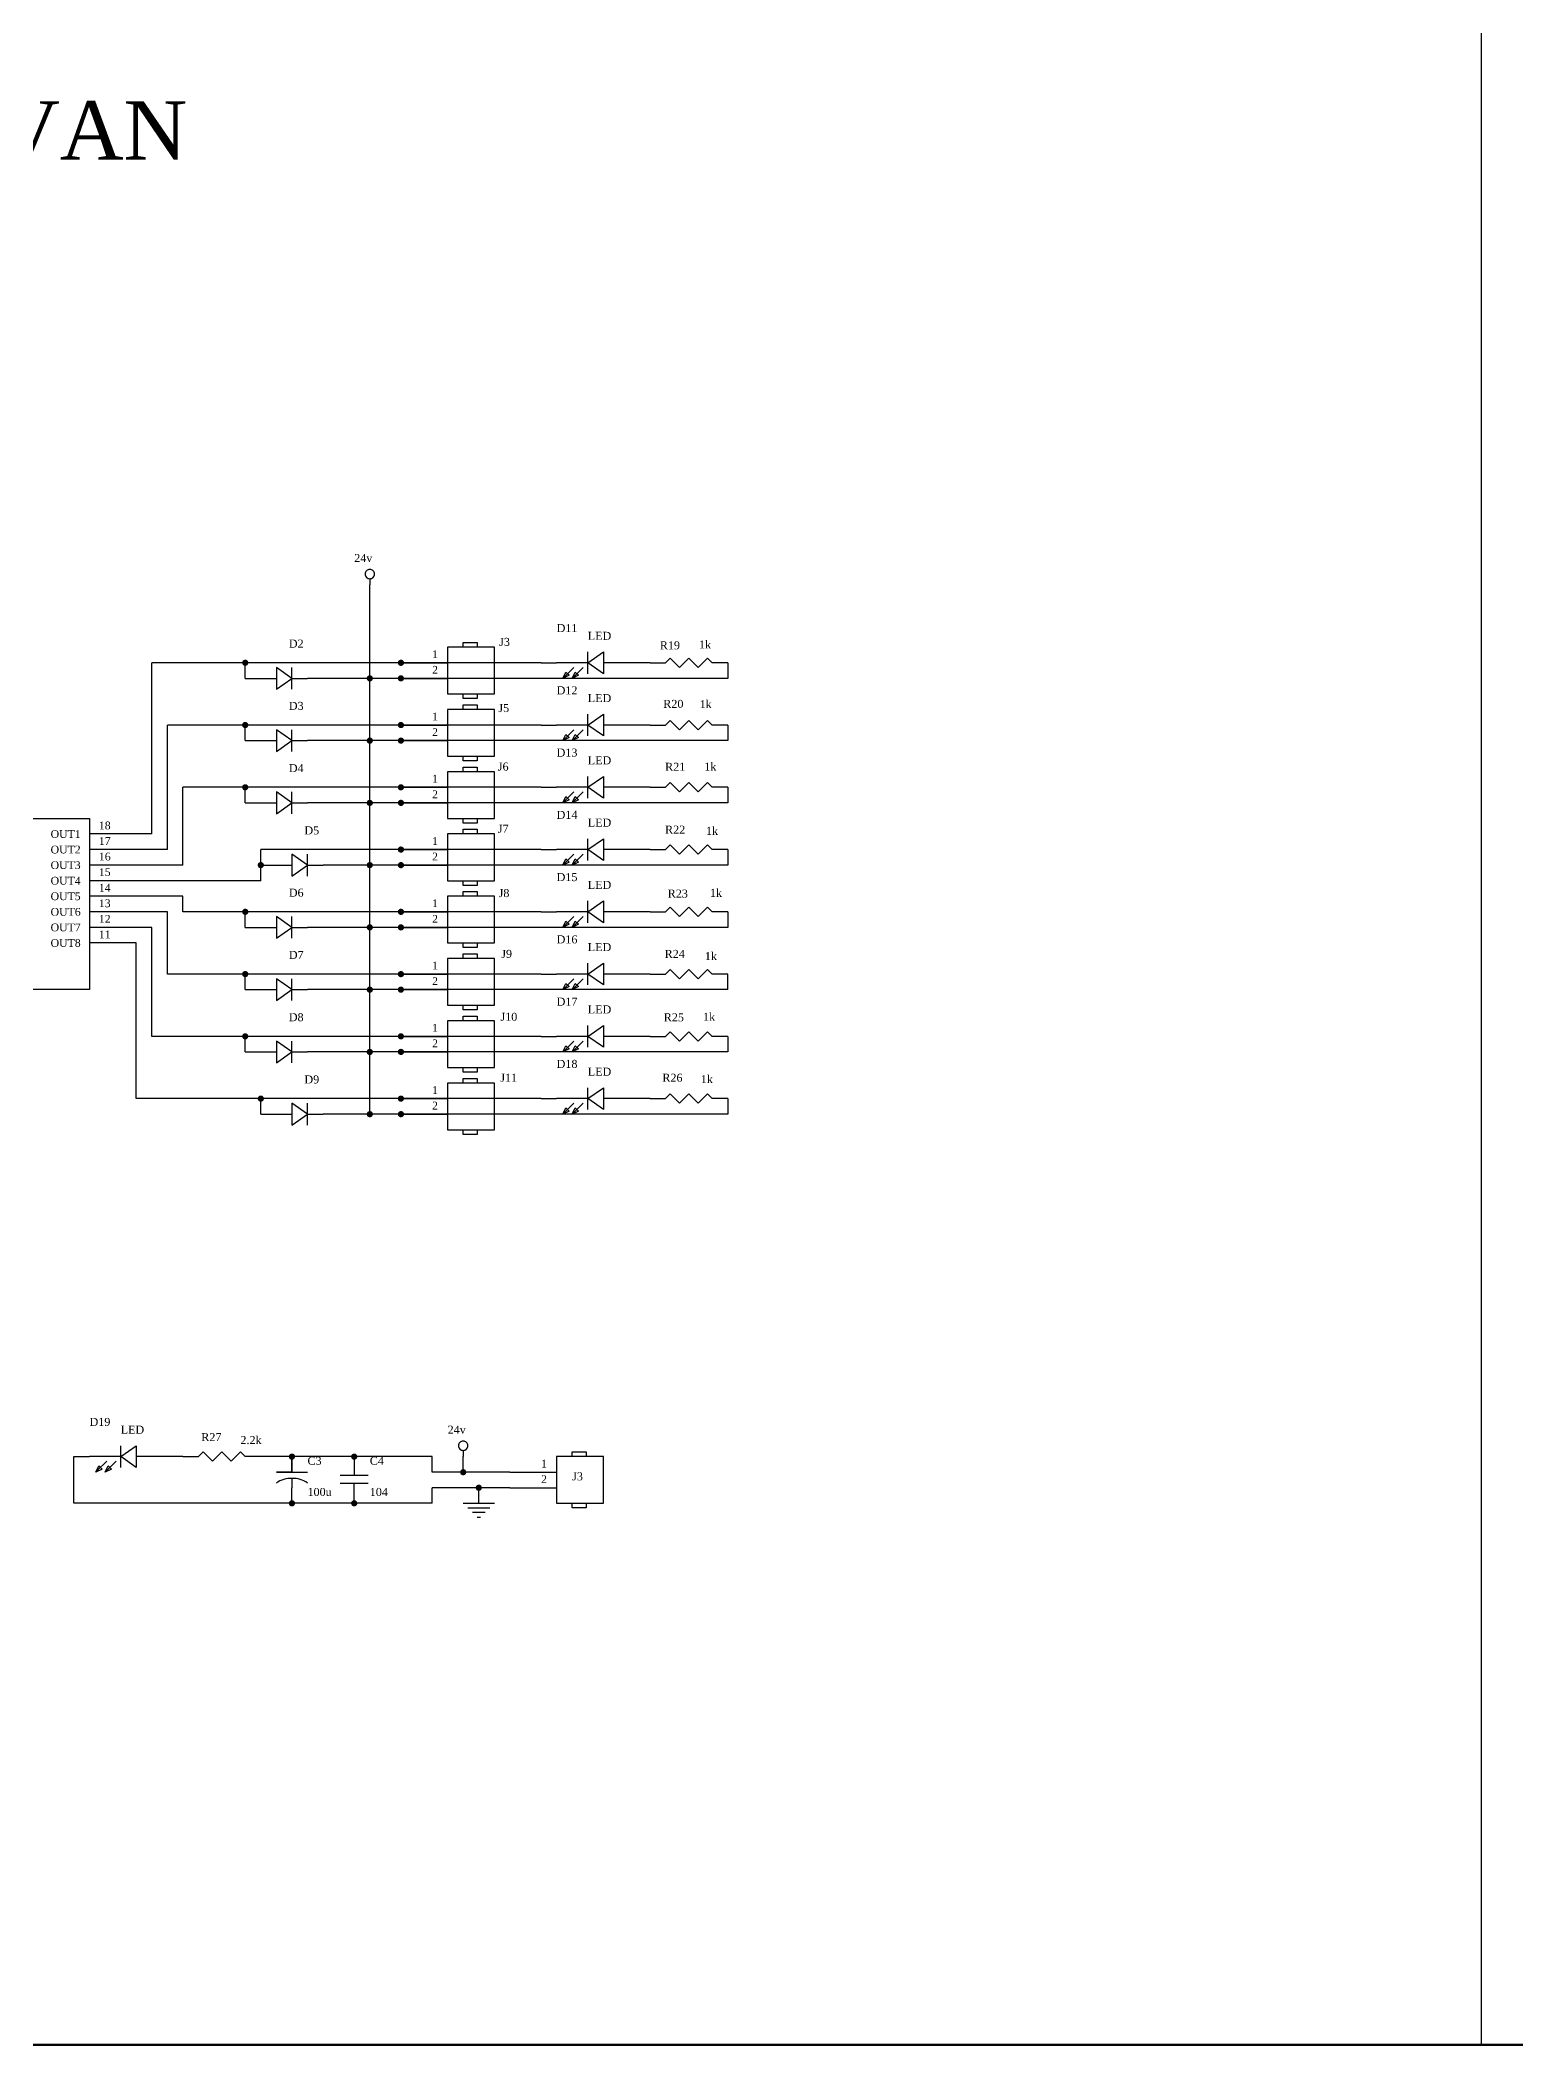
# Model space of a CAD drawing. Header units: millimetres. Extents: x 1065 to 3947, y -2666 to -625.
# Drawn here: x 1362.8 to 1666.2, y -1466.3 to -1054.1 of the extents above; entities that cross this region are included whole.
import ezdxf

# ---------------------------------------------------------------- set-up
doc = ezdxf.new("R2010")
doc.units = ezdxf.units.MM
for name, color, linetype in [('DUONG BAO', 80, 'Continuous'), ('PARTS', 7, 'Continuous'), ('PARTTEXT', 7, 'Continuous'), ('WIRE', 7, 'Continuous')]:
    doc.layers.add(name, color=color, linetype=linetype)
doc.layers.add('net dam', color=7, linetype='Continuous', lineweight=35)
doc.styles.add('Manh', font='times_0.ttf')
doc.styles.get("Standard").update_dxf_attribs({"font": 'times_0.ttf'})

msp = doc.modelspace()

# ---------------------------------------------------------------- linework, layer by layer
at = {"lineweight": 30}
msp.add_line((1659.0699, -625.3459), (1659.0699, -1466.3459), dxfattribs=at)
at = {"layer": 'net dam', "color": 7, "lineweight": 60}
msp.add_lwpolyline([(1064.5699, -1466.3459), (1064.5699, -625.3459), (2253.5699, -625.3459), (2253.5699, -1466.3459), (1064.5699, -1466.3459)], close=True, dxfattribs=at)
at = {"layer": 'PARTS'}
for p, q in [((1437.0104, -1182.1709), (1446.6116, -1182.1709)), ((1465.814, -1182.1709), (1469.0144, -1182.1709)), ((1485.0164, -1182.1709), (1481.816, -1182.1709)), ((1488.2168, -1182.1709), (1491.4172, -1182.1709)), ((1504.2188, -1182.1709), (1501.0184, -1182.1709)), ((1405.0064, -1185.3713), (1408.2068, -1185.3713)), ((1421.0084, -1185.3713), (1417.808, -1185.3713)), ((1437.0104, -1185.3713), (1446.6116, -1185.3713)), ((1437.0104, -1194.9725), (1446.6116, -1194.9725)), ((1465.814, -1194.9725), (1469.0144, -1194.9725)), ((1485.0164, -1194.9725), (1481.816, -1194.9725)), ((1488.2168, -1194.9725), (1491.4172, -1194.9725)), ((1504.2188, -1194.9725), (1501.0184, -1194.9725)), ((1405.0064, -1198.1729), (1408.2068, -1198.1729)), ((1421.0084, -1198.1729), (1417.808, -1198.1729)), ((1437.0104, -1198.1729), (1446.6116, -1198.1729)), ((1405.0064, -1210.9745), (1408.2068, -1210.9745)), ((1421.0084, -1210.9745), (1417.808, -1210.9745)), ((1437.0104, -1207.7741), (1446.6116, -1207.7741)), ((1437.0104, -1210.9745), (1446.6116, -1210.9745)), ((1465.814, -1207.7741), (1469.0144, -1207.7741)), ((1485.0164, -1207.7741), (1481.816, -1207.7741)), ((1488.2168, -1207.7741), (1491.4172, -1207.7741)), ((1504.2188, -1207.7741), (1501.0184, -1207.7741)), ((1382.6036, -1217.3753), (1373.0024, -1217.3753)), ((1382.6036, -1220.5757), (1373.0024, -1220.5757)), ((1382.6036, -1223.7761), (1373.0024, -1223.7761)), ((1408.2068, -1223.7761), (1411.4072, -1223.7761)), ((1424.2088, -1223.7761), (1421.0084, -1223.7761)), ((1437.0104, -1220.5757), (1446.6116, -1220.5757)), ((1437.0104, -1223.7761), (1446.6116, -1223.7761)), ((1465.814, -1220.5757), (1469.0144, -1220.5757)), ((1485.0164, -1220.5757), (1481.816, -1220.5757)), ((1488.2168, -1220.5757), (1491.4172, -1220.5757)), ((1504.2188, -1220.5757), (1501.0184, -1220.5757)), ((1382.6036, -1226.9765), (1373.0024, -1226.9765)), ((1382.6036, -1230.1769), (1373.0024, -1230.1769)), ((1382.6036, -1233.3773), (1373.0024, -1233.3773)), ((1382.6036, -1236.5777), (1373.0024, -1236.5777)), ((1405.0064, -1236.5777), (1408.2068, -1236.5777)), ((1421.0084, -1236.5777), (1417.808, -1236.5777)), ((1437.0104, -1233.3773), (1446.6116, -1233.3773)), ((1437.0104, -1236.5777), (1446.6116, -1236.5777)), ((1465.814, -1233.3773), (1469.0144, -1233.3773)), ((1485.0164, -1233.3773), (1481.816, -1233.3773)), ((1488.2168, -1233.3773), (1491.4172, -1233.3773)), ((1504.2188, -1233.3773), (1501.0184, -1233.3773)), ((1382.6036, -1239.7781), (1373.0024, -1239.7781)), ((1437.0104, -1246.1789), (1446.6116, -1246.1789)), ((1465.814, -1246.1789), (1469.0144, -1246.1789)), ((1485.0164, -1246.1789), (1481.816, -1246.1789)), ((1488.2168, -1246.1789), (1491.4172, -1246.1789)), ((1504.2188, -1246.1789), (1501.0184, -1246.1789)), ((1405.0064, -1249.3793), (1408.2068, -1249.3793)), ((1421.0084, -1249.3793), (1417.808, -1249.3793)), ((1437.0104, -1249.3793), (1446.6116, -1249.3793)), ((1437.0104, -1258.9805), (1446.6116, -1258.9805)), ((1465.814, -1258.9805), (1469.0144, -1258.9805)), ((1485.0164, -1258.9805), (1481.816, -1258.9805)), ((1488.2168, -1258.9805), (1491.4172, -1258.9805)), ((1504.2188, -1258.9805), (1501.0184, -1258.9805)), ((1405.0064, -1262.1809), (1408.2068, -1262.1809)), ((1421.0084, -1262.1809), (1417.808, -1262.1809)), ((1437.0104, -1262.1809), (1446.6116, -1262.1809)), ((1437.0104, -1271.7821), (1446.6116, -1271.7821)), ((1465.814, -1271.7821), (1469.0144, -1271.7821)), ((1485.0164, -1271.7821), (1481.816, -1271.7821)), ((1488.2168, -1271.7821), (1491.4172, -1271.7821)), ((1504.2188, -1271.7821), (1501.0184, -1271.7821)), ((1408.2068, -1274.9825), (1411.4072, -1274.9825)), ((1424.2088, -1274.9825), (1421.0084, -1274.9825)), ((1437.0104, -1274.9825), (1446.6116, -1274.9825)), ((1369.802, -1345.3913), (1373.0024, -1345.3913)), ((1389.0044, -1345.3913), (1385.804, -1345.3913)), ((1392.2048, -1345.3913), (1395.4052, -1345.3913)), ((1408.2068, -1345.3913), (1405.0064, -1345.3913)), ((1414.6076, -1345.3913), (1414.6076, -1348.5917)), ((1427.4092, -1345.3913), (1427.4092, -1348.5917)), ((1414.6076, -1354.9925), (1414.6076, -1351.7921)), ((1427.4092, -1354.9925), (1427.4092, -1351.7921)), ((1459.4132, -1348.5917), (1469.0144, -1348.5917)), ((1459.4132, -1351.7921), (1469.0144, -1351.7921))]:
    msp.add_line(p, q, dxfattribs=at)
for points in [[(1431.5698, -1163.9286, 0.0985), (1431.4967, -1163.5612, 0.0985), (1431.2885, -1163.2497, 0.0985), (1430.9771, -1163.0416, 0.0985), (1430.6096, -1162.9685, 0.0985), (1430.2422, -1163.0416, 0.0985), (1429.9308, -1163.2497, 0.0985), (1429.7226, -1163.5612, 0.0985), (1429.6495, -1163.9286, 0.0985), (1429.7226, -1164.296, 0.0985), (1429.9308, -1164.6075, 0.0985), (1430.2422, -1164.8157, 0.0985), (1430.6096, -1164.8887, 0.0985), (1430.9771, -1164.8157, 0.0985), (1431.2885, -1164.6075, 0.0985), (1431.4967, -1164.296, 0.0985)], [(1450.7722, -1343.151, 0.0985), (1450.6991, -1342.7836, 0.0985), (1450.4909, -1342.4721, 0.0985), (1450.1795, -1342.264, 0.0985), (1449.812, -1342.1909, 0.0985), (1449.4446, -1342.264, 0.0985), (1449.1332, -1342.4721, 0.0985), (1448.925, -1342.7836, 0.0985), (1448.8519, -1343.151, 0.0985), (1448.925, -1343.5184, 0.0985), (1449.1332, -1343.8299, 0.0985), (1449.4446, -1344.0381, 0.0985), (1449.812, -1344.1111, 0.0985), (1450.1795, -1344.0381, 0.0985), (1450.4909, -1343.8299, 0.0985), (1450.6991, -1343.5184, 0.0985)]]:
    msp.add_lwpolyline(points, format="xyb", close=True, dxfattribs=at)
for points in [[(1430.6096, -1164.8887), (1430.6096, -1166.1689)], [(1449.812, -1178.9705), (1449.812, -1178.9705), (1449.812, -1178.0104), (1452.6924, -1178.0104), (1452.6924, -1178.9705)], [(1475.4152, -1182.1709), (1469.0144, -1182.1709)], [(1475.4152, -1184.4112), (1475.4152, -1179.9306)], [(1481.816, -1182.1709), (1478.6156, -1182.1709)], [(1491.4172, -1182.1709), (1492.3774, -1181.2108)], [(1492.3774, -1181.2108), (1494.2976, -1183.131)], [(1494.2976, -1183.131), (1496.2178, -1181.2108)], [(1496.2178, -1181.2108), (1498.1381, -1183.131)], [(1498.1381, -1183.131), (1500.0583, -1181.2108)], [(1500.0583, -1181.2108), (1501.0184, -1182.1709)], [(1408.2068, -1185.3713), (1411.4072, -1185.3713)], [(1414.6076, -1187.6116), (1414.6076, -1183.131)], [(1414.6076, -1185.3713), (1417.808, -1185.3713)], [(1470.6146, -1185.0513), (1472.5349, -1183.131)], [(1472.5349, -1185.0513), (1474.4551, -1183.131)], [(1452.6924, -1188.5717), (1452.6924, -1188.5717), (1452.6924, -1189.5318), (1449.812, -1189.5318), (1449.812, -1188.5717)], [(1449.812, -1191.7721), (1449.812, -1191.7721), (1449.812, -1190.812), (1452.6924, -1190.812), (1452.6924, -1191.7721)], [(1475.4152, -1194.9725), (1469.0144, -1194.9725)], [(1475.4152, -1197.2128), (1475.4152, -1192.7322)], [(1481.816, -1194.9725), (1478.6156, -1194.9725)], [(1491.4172, -1194.9725), (1492.3774, -1194.0124)], [(1492.3774, -1194.0124), (1494.2976, -1195.9326)], [(1494.2976, -1195.9326), (1496.2178, -1194.0124)], [(1496.2178, -1194.0124), (1498.1381, -1195.9326)], [(1498.1381, -1195.9326), (1500.0583, -1194.0124)], [(1500.0583, -1194.0124), (1501.0184, -1194.9725)], [(1408.2068, -1198.1729), (1411.4072, -1198.1729)], [(1414.6076, -1200.4132), (1414.6076, -1195.9326)], [(1414.6076, -1198.1729), (1417.808, -1198.1729)], [(1470.6146, -1197.8529), (1472.5349, -1195.9326)], [(1472.5349, -1197.8529), (1474.4551, -1195.9326)], [(1452.6924, -1201.3733), (1452.6924, -1201.3733), (1452.6924, -1202.3334), (1449.812, -1202.3334), (1449.812, -1201.3733)], [(1449.812, -1204.5737), (1449.812, -1204.5737), (1449.812, -1203.6136), (1452.6924, -1203.6136), (1452.6924, -1204.5737)], [(1475.4152, -1210.0144), (1475.4152, -1205.5338)], [(1491.4172, -1207.7741), (1492.3774, -1206.814)], [(1492.3774, -1206.814), (1494.2976, -1208.7342)], [(1494.2976, -1208.7342), (1496.2178, -1206.814)], [(1496.2178, -1206.814), (1498.1381, -1208.7342)], [(1498.1381, -1208.7342), (1500.0583, -1206.814)], [(1500.0583, -1206.814), (1501.0184, -1207.7741)], [(1408.2068, -1210.9745), (1411.4072, -1210.9745)], [(1414.6076, -1213.2148), (1414.6076, -1208.7342)], [(1414.6076, -1210.9745), (1417.808, -1210.9745)], [(1475.4152, -1207.7741), (1469.0144, -1207.7741)], [(1470.6146, -1210.6545), (1472.5349, -1208.7342)], [(1472.5349, -1210.6545), (1474.4551, -1208.7342)], [(1481.816, -1207.7741), (1478.6156, -1207.7741)], [(1452.6924, -1214.1749), (1452.6924, -1214.1749), (1452.6924, -1215.135), (1449.812, -1215.135), (1449.812, -1214.1749)], [(1449.812, -1217.3753), (1449.812, -1217.3753), (1449.812, -1216.4152), (1452.6924, -1216.4152), (1452.6924, -1217.3753)], [(1475.4152, -1222.816), (1475.4152, -1218.3354)], [(1491.4172, -1220.5757), (1492.3774, -1219.6156)], [(1492.3774, -1219.6156), (1494.2976, -1221.5358)], [(1494.2976, -1221.5358), (1496.2178, -1219.6156)], [(1496.2178, -1219.6156), (1498.1381, -1221.5358)], [(1498.1381, -1221.5358), (1500.0583, -1219.6156)], [(1500.0583, -1219.6156), (1501.0184, -1220.5757)], [(1411.4072, -1223.7761), (1414.6076, -1223.7761)], [(1417.808, -1226.0164), (1417.808, -1221.5358)], [(1417.808, -1223.7761), (1421.0084, -1223.7761)], [(1475.4152, -1220.5757), (1469.0144, -1220.5757)], [(1470.6146, -1223.4561), (1472.5349, -1221.5358)], [(1472.5349, -1223.4561), (1474.4551, -1221.5358)], [(1481.816, -1220.5757), (1478.6156, -1220.5757)], [(1452.6924, -1226.9765), (1452.6924, -1226.9765), (1452.6924, -1227.9366), (1449.812, -1227.9366), (1449.812, -1226.9765)], [(1449.812, -1230.1769), (1449.812, -1230.1769), (1449.812, -1229.2168), (1452.6924, -1229.2168), (1452.6924, -1230.1769)], [(1475.4152, -1235.6176), (1475.4152, -1231.137)], [(1491.4172, -1233.3773), (1492.3774, -1232.4172)], [(1492.3774, -1232.4172), (1494.2976, -1234.3374)], [(1494.2976, -1234.3374), (1496.2178, -1232.4172)], [(1496.2178, -1232.4172), (1498.1381, -1234.3374)], [(1498.1381, -1234.3374), (1500.0583, -1232.4172)], [(1500.0583, -1232.4172), (1501.0184, -1233.3773)], [(1408.2068, -1236.5777), (1411.4072, -1236.5777)], [(1414.6076, -1238.818), (1414.6076, -1234.3374)], [(1414.6076, -1236.5777), (1417.808, -1236.5777)], [(1475.4152, -1233.3773), (1469.0144, -1233.3773)], [(1470.6146, -1236.2577), (1472.5349, -1234.3374)], [(1472.5349, -1236.2577), (1474.4551, -1234.3374)], [(1481.816, -1233.3773), (1478.6156, -1233.3773)], [(1452.6924, -1239.7781), (1452.6924, -1239.7781), (1452.6924, -1240.7382), (1449.812, -1240.7382), (1449.812, -1239.7781)], [(1449.812, -1242.9785), (1449.812, -1242.9785), (1449.812, -1242.0184), (1452.6924, -1242.0184), (1452.6924, -1242.9785)], [(1475.4152, -1248.4192), (1475.4152, -1243.9386)], [(1414.6076, -1251.6196), (1414.6076, -1247.139)], [(1475.4152, -1246.1789), (1469.0144, -1246.1789)], [(1470.6146, -1249.0593), (1472.5349, -1247.139)], [(1472.5349, -1249.0593), (1474.4551, -1247.139)], [(1481.816, -1246.1789), (1478.6156, -1246.1789)], [(1491.4172, -1246.1789), (1492.3774, -1245.2188)], [(1492.3774, -1245.2188), (1494.2976, -1247.139)], [(1494.2976, -1247.139), (1496.2178, -1245.2188)], [(1496.2178, -1245.2188), (1498.1381, -1247.139)], [(1498.1381, -1247.139), (1500.0583, -1245.2188)], [(1500.0583, -1245.2188), (1501.0184, -1246.1789)], [(1408.2068, -1249.3793), (1411.4072, -1249.3793)], [(1414.6076, -1249.3793), (1417.808, -1249.3793)], [(1452.6924, -1252.5797), (1452.6924, -1252.5797), (1452.6924, -1253.5398), (1449.812, -1253.5398), (1449.812, -1252.5797)], [(1449.812, -1255.7801), (1449.812, -1255.7801), (1449.812, -1254.82), (1452.6924, -1254.82), (1452.6924, -1255.7801)], [(1475.4152, -1261.2208), (1475.4152, -1256.7402)], [(1414.6076, -1264.4212), (1414.6076, -1259.9406)], [(1475.4152, -1258.9805), (1469.0144, -1258.9805)], [(1470.6146, -1261.8609), (1472.5349, -1259.9406)], [(1472.5349, -1261.8609), (1474.4551, -1259.9406)], [(1481.816, -1258.9805), (1478.6156, -1258.9805)], [(1491.4172, -1258.9805), (1492.3774, -1258.0204)], [(1492.3774, -1258.0204), (1494.2976, -1259.9406)], [(1494.2976, -1259.9406), (1496.2178, -1258.0204)], [(1496.2178, -1258.0204), (1498.1381, -1259.9406)], [(1498.1381, -1259.9406), (1500.0583, -1258.0204)], [(1500.0583, -1258.0204), (1501.0184, -1258.9805)], [(1408.2068, -1262.1809), (1411.4072, -1262.1809)], [(1414.6076, -1262.1809), (1417.808, -1262.1809)], [(1452.6924, -1265.3813), (1452.6924, -1265.3813), (1452.6924, -1266.3414), (1449.812, -1266.3414), (1449.812, -1265.3813)], [(1449.812, -1268.5817), (1449.812, -1268.5817), (1449.812, -1267.6216), (1452.6924, -1267.6216), (1452.6924, -1268.5817)], [(1475.4152, -1274.0224), (1475.4152, -1269.5418)], [(1417.808, -1277.2228), (1417.808, -1272.7422)], [(1475.4152, -1271.7821), (1469.0144, -1271.7821)], [(1470.6146, -1274.6625), (1472.5349, -1272.7422)], [(1472.5349, -1274.6625), (1474.4551, -1272.7422)], [(1481.816, -1271.7821), (1478.6156, -1271.7821)], [(1491.4172, -1271.7821), (1492.3774, -1270.822)], [(1492.3774, -1270.822), (1494.2976, -1272.7422)], [(1494.2976, -1272.7422), (1496.2178, -1270.822)], [(1496.2178, -1270.822), (1498.1381, -1272.7422)], [(1498.1381, -1272.7422), (1500.0583, -1270.822)], [(1500.0583, -1270.822), (1501.0184, -1271.7821)], [(1411.4072, -1274.9825), (1414.6076, -1274.9825)], [(1417.808, -1274.9825), (1421.0084, -1274.9825)], [(1452.6924, -1278.1829), (1452.6924, -1278.1829), (1452.6924, -1279.143), (1449.812, -1279.143), (1449.812, -1278.1829)], [(1379.4032, -1347.6316), (1379.4032, -1343.151)], [(1379.4032, -1345.3913), (1373.0024, -1345.3913)], [(1374.6026, -1348.2717), (1376.5229, -1346.3514)], [(1376.5229, -1348.2717), (1378.4431, -1346.3514)], [(1385.804, -1345.3913), (1382.6036, -1345.3913)], [(1395.4052, -1345.3913), (1396.3654, -1344.4312)], [(1396.3654, -1344.4312), (1398.2856, -1346.3514)], [(1398.2856, -1346.3514), (1400.2058, -1344.4312)], [(1400.2058, -1344.4312), (1402.1261, -1346.3514)], [(1402.1261, -1346.3514), (1404.0463, -1344.4312)], [(1404.0463, -1344.4312), (1405.0064, -1345.3913)], [(1449.812, -1344.1111), (1449.812, -1345.3913)], [(1472.2148, -1345.3913), (1472.2148, -1345.3913), (1472.2148, -1344.4312), (1475.0952, -1344.4312), (1475.0952, -1345.3913)], [(1411.4072, -1348.5917), (1417.808, -1348.5917)], [(1414.6076, -1349.8719), (1414.6076, -1351.7921)], [(1424.5289, -1349.2318), (1430.2896, -1349.2318)], [(1424.5289, -1350.832), (1430.2896, -1350.832)], [(1427.4092, -1348.5917), (1427.4092, -1349.2318)], [(1427.4092, -1351.7921), (1427.4092, -1350.832)], [(1449.812, -1354.9925), (1456.2128, -1354.9925)], [(1450.7722, -1355.9526), (1455.2527, -1355.9526)], [(1475.0952, -1354.9925), (1475.0952, -1354.9925), (1475.0952, -1355.9526), (1472.2148, -1355.9526), (1472.2148, -1354.9925)], [(1454.2926, -1356.9127), (1451.7323, -1356.9127)], [(1452.6924, -1357.8729), (1453.3325, -1357.8729)]]:
    msp.add_lwpolyline(points, dxfattribs=at)
for points in [[(1456.2128, -1178.9705), (1446.6116, -1178.9705), (1446.6116, -1188.5717), (1456.2128, -1188.5717)], [(1475.4152, -1182.1709), (1475.4152, -1182.1709), (1478.6156, -1179.9306), (1478.6156, -1184.4112), (1475.4152, -1182.1709)], [(1414.6076, -1185.3713), (1414.6076, -1185.3713), (1411.4072, -1183.131), (1411.4072, -1187.6116), (1414.6076, -1185.3713)], [(1471.5748, -1184.7312), (1471.5748, -1184.7312), (1470.2946, -1185.3713), (1470.9347, -1184.0911), (1471.5748, -1184.7312)], [(1473.495, -1184.7312), (1473.495, -1184.7312), (1472.2148, -1185.3713), (1472.8549, -1184.0911), (1473.495, -1184.7312)], [(1456.2128, -1191.7721), (1446.6116, -1191.7721), (1446.6116, -1201.3733), (1456.2128, -1201.3733)], [(1475.4152, -1194.9725), (1475.4152, -1194.9725), (1478.6156, -1192.7322), (1478.6156, -1197.2128), (1475.4152, -1194.9725)], [(1414.6076, -1198.1729), (1414.6076, -1198.1729), (1411.4072, -1195.9326), (1411.4072, -1200.4132), (1414.6076, -1198.1729)], [(1471.5748, -1197.5328), (1471.5748, -1197.5328), (1470.2946, -1198.1729), (1470.9347, -1196.8927), (1471.5748, -1197.5328)], [(1473.495, -1197.5328), (1473.495, -1197.5328), (1472.2148, -1198.1729), (1472.8549, -1196.8927), (1473.495, -1197.5328)], [(1456.2128, -1204.5737), (1446.6116, -1204.5737), (1446.6116, -1214.1749), (1456.2128, -1214.1749)], [(1475.4152, -1207.7741), (1475.4152, -1207.7741), (1478.6156, -1205.5338), (1478.6156, -1210.0144), (1475.4152, -1207.7741)], [(1414.6076, -1210.9745), (1414.6076, -1210.9745), (1411.4072, -1208.7342), (1411.4072, -1213.2148), (1414.6076, -1210.9745)], [(1471.5748, -1210.3344), (1471.5748, -1210.3344), (1470.2946, -1210.9745), (1470.9347, -1209.6943), (1471.5748, -1210.3344)], [(1473.495, -1210.3344), (1473.495, -1210.3344), (1472.2148, -1210.9745), (1472.8549, -1209.6943), (1473.495, -1210.3344)], [(1350.5996, -1214.1749), (1373.0024, -1214.1749), (1373.0024, -1249.3793), (1350.5996, -1249.3793)], [(1456.2128, -1217.3753), (1446.6116, -1217.3753), (1446.6116, -1226.9765), (1456.2128, -1226.9765)], [(1475.4152, -1220.5757), (1475.4152, -1220.5757), (1478.6156, -1218.3354), (1478.6156, -1222.816), (1475.4152, -1220.5757)], [(1417.808, -1223.7761), (1417.808, -1223.7761), (1414.6076, -1221.5358), (1414.6076, -1226.0164), (1417.808, -1223.7761)], [(1471.5748, -1223.136), (1471.5748, -1223.136), (1470.2946, -1223.7761), (1470.9347, -1222.4959), (1471.5748, -1223.136)], [(1473.495, -1223.136), (1473.495, -1223.136), (1472.2148, -1223.7761), (1472.8549, -1222.4959), (1473.495, -1223.136)], [(1456.2128, -1230.1769), (1446.6116, -1230.1769), (1446.6116, -1239.7781), (1456.2128, -1239.7781)], [(1475.4152, -1233.3773), (1475.4152, -1233.3773), (1478.6156, -1231.137), (1478.6156, -1235.6176), (1475.4152, -1233.3773)], [(1414.6076, -1236.5777), (1414.6076, -1236.5777), (1411.4072, -1234.3374), (1411.4072, -1238.818), (1414.6076, -1236.5777)], [(1471.5748, -1235.9376), (1471.5748, -1235.9376), (1470.2946, -1236.5777), (1470.9347, -1235.2975), (1471.5748, -1235.9376)], [(1473.495, -1235.9376), (1473.495, -1235.9376), (1472.2148, -1236.5777), (1472.8549, -1235.2975), (1473.495, -1235.9376)], [(1456.2128, -1242.9785), (1446.6116, -1242.9785), (1446.6116, -1252.5797), (1456.2128, -1252.5797)], [(1475.4152, -1246.1789), (1475.4152, -1246.1789), (1478.6156, -1243.9386), (1478.6156, -1248.4192), (1475.4152, -1246.1789)], [(1414.6076, -1249.3793), (1414.6076, -1249.3793), (1411.4072, -1247.139), (1411.4072, -1251.6196), (1414.6076, -1249.3793)], [(1471.5748, -1248.7392), (1471.5748, -1248.7392), (1470.2946, -1249.3793), (1470.9347, -1248.0991), (1471.5748, -1248.7392)], [(1473.495, -1248.7392), (1473.495, -1248.7392), (1472.2148, -1249.3793), (1472.8549, -1248.0991), (1473.495, -1248.7392)], [(1456.2128, -1255.7801), (1446.6116, -1255.7801), (1446.6116, -1265.3813), (1456.2128, -1265.3813)], [(1475.4152, -1258.9805), (1475.4152, -1258.9805), (1478.6156, -1256.7402), (1478.6156, -1261.2208), (1475.4152, -1258.9805)], [(1414.6076, -1262.1809), (1414.6076, -1262.1809), (1411.4072, -1259.9406), (1411.4072, -1264.4212), (1414.6076, -1262.1809)], [(1471.5748, -1261.5408), (1471.5748, -1261.5408), (1470.2946, -1262.1809), (1470.9347, -1260.9007), (1471.5748, -1261.5408)], [(1473.495, -1261.5408), (1473.495, -1261.5408), (1472.2148, -1262.1809), (1472.8549, -1260.9007), (1473.495, -1261.5408)], [(1456.2128, -1268.5817), (1446.6116, -1268.5817), (1446.6116, -1278.1829), (1456.2128, -1278.1829)], [(1475.4152, -1271.7821), (1475.4152, -1271.7821), (1478.6156, -1269.5418), (1478.6156, -1274.0224), (1475.4152, -1271.7821)], [(1417.808, -1274.9825), (1417.808, -1274.9825), (1414.6076, -1272.7422), (1414.6076, -1277.2228), (1417.808, -1274.9825)], [(1471.5748, -1274.3424), (1471.5748, -1274.3424), (1470.2946, -1274.9825), (1470.9347, -1273.7023), (1471.5748, -1274.3424)], [(1473.495, -1274.3424), (1473.495, -1274.3424), (1472.2148, -1274.9825), (1472.8549, -1273.7023), (1473.495, -1274.3424)], [(1379.4032, -1345.3913), (1379.4032, -1345.3913), (1382.6036, -1343.151), (1382.6036, -1347.6316), (1379.4032, -1345.3913)], [(1375.5628, -1347.9516), (1375.5628, -1347.9516), (1374.2826, -1348.5917), (1374.9227, -1347.3115), (1375.5628, -1347.9516)], [(1377.483, -1347.9516), (1377.483, -1347.9516), (1376.2028, -1348.5917), (1376.8429, -1347.3115), (1377.483, -1347.9516)], [(1478.6156, -1345.3913), (1469.0144, -1345.3913), (1469.0144, -1354.9925), (1478.6156, -1354.9925)]]:
    msp.add_lwpolyline(points, close=True, dxfattribs=at)
for points in [[(1414.6076, -1349.8719, 0.1654), (1411.4072, -1350.832)], [(1417.808, -1350.832, 0.1654), (1414.6076, -1349.8719)]]:
    msp.add_lwpolyline(points, format="xyb", dxfattribs=at)
at = {"layer": 'WIRE'}
for points in [[(1430.6096, -1185.3713), (1430.6096, -1166.1689)], [(1385.804, -1217.3753), (1385.804, -1182.1709)], [(1405.0064, -1182.1709), (1385.804, -1182.1709)], [(1437.0104, -1182.1709), (1405.0064, -1182.1709)], [(1405.0064, -1185.3713), (1405.0064, -1182.1709)], [(1465.814, -1182.1709), (1437.0104, -1182.1709)], [(1488.2168, -1182.1709), (1485.0164, -1182.1709)], [(1504.2188, -1182.1709), (1504.2188, -1185.3713)], [(1430.6096, -1185.3713), (1421.0084, -1185.3713)], [(1437.0104, -1185.3713), (1430.6096, -1185.3713)], [(1430.6096, -1198.1729), (1430.6096, -1185.3713)], [(1504.2188, -1185.3713), (1437.0104, -1185.3713)], [(1389.0044, -1220.5757), (1389.0044, -1194.9725)], [(1405.0064, -1194.9725), (1389.0044, -1194.9725)], [(1437.0104, -1194.9725), (1405.0064, -1194.9725)], [(1405.0064, -1198.1729), (1405.0064, -1194.9725)], [(1465.814, -1194.9725), (1437.0104, -1194.9725)], [(1488.2168, -1194.9725), (1485.0164, -1194.9725)], [(1504.2188, -1194.9725), (1504.2188, -1198.1729)], [(1430.6096, -1198.1729), (1421.0084, -1198.1729)], [(1437.0104, -1198.1729), (1430.6096, -1198.1729)], [(1430.6096, -1210.9745), (1430.6096, -1198.1729)], [(1504.2188, -1198.1729), (1437.0104, -1198.1729)], [(1392.2048, -1223.7761), (1392.2048, -1207.7741)], [(1405.0064, -1207.7741), (1392.2048, -1207.7741)], [(1437.0104, -1207.7741), (1405.0064, -1207.7741)], [(1405.0064, -1210.9745), (1405.0064, -1207.7741)], [(1430.6096, -1210.9745), (1421.0084, -1210.9745)], [(1437.0104, -1210.9745), (1430.6096, -1210.9745)], [(1430.6096, -1223.7761), (1430.6096, -1210.9745)], [(1465.814, -1207.7741), (1437.0104, -1207.7741)], [(1504.2188, -1210.9745), (1437.0104, -1210.9745)], [(1488.2168, -1207.7741), (1485.0164, -1207.7741)], [(1504.2188, -1207.7741), (1504.2188, -1210.9745)], [(1385.804, -1217.3753), (1382.6036, -1217.3753)], [(1389.0044, -1220.5757), (1382.6036, -1220.5757)], [(1392.2048, -1223.7761), (1382.6036, -1223.7761)], [(1437.0104, -1220.5757), (1408.2068, -1220.5757)], [(1408.2068, -1223.7761), (1408.2068, -1220.5757)], [(1408.2068, -1226.9765), (1408.2068, -1223.7761)], [(1430.6096, -1223.7761), (1424.2088, -1223.7761)], [(1437.0104, -1223.7761), (1430.6096, -1223.7761)], [(1430.6096, -1236.5777), (1430.6096, -1223.7761)], [(1465.814, -1220.5757), (1437.0104, -1220.5757)], [(1504.2188, -1223.7761), (1437.0104, -1223.7761)], [(1488.2168, -1220.5757), (1485.0164, -1220.5757)], [(1504.2188, -1220.5757), (1504.2188, -1223.7761)], [(1408.2068, -1226.9765), (1382.6036, -1226.9765)], [(1392.2048, -1230.1769), (1382.6036, -1230.1769)], [(1392.2048, -1233.3773), (1392.2048, -1230.1769)], [(1389.0044, -1233.3773), (1382.6036, -1233.3773)], [(1385.804, -1236.5777), (1382.6036, -1236.5777)], [(1385.804, -1258.9805), (1385.804, -1236.5777)], [(1389.0044, -1246.1789), (1389.0044, -1233.3773)], [(1405.0064, -1233.3773), (1392.2048, -1233.3773)], [(1437.0104, -1233.3773), (1405.0064, -1233.3773)], [(1405.0064, -1236.5777), (1405.0064, -1233.3773)], [(1430.6096, -1236.5777), (1421.0084, -1236.5777)], [(1430.6096, -1249.3793), (1430.6096, -1236.5777)], [(1437.0104, -1236.5777), (1430.6096, -1236.5777)], [(1465.814, -1233.3773), (1437.0104, -1233.3773)], [(1504.2188, -1236.5777), (1437.0104, -1236.5777)], [(1488.2168, -1233.3773), (1485.0164, -1233.3773)], [(1504.2188, -1233.3773), (1504.2188, -1236.5777)], [(1382.6036, -1271.7821), (1382.6036, -1239.7781)], [(1405.0064, -1246.1789), (1389.0044, -1246.1789)], [(1405.0064, -1249.3793), (1405.0064, -1246.1789)], [(1437.0104, -1246.1789), (1405.0064, -1246.1789)], [(1465.814, -1246.1789), (1437.0104, -1246.1789)], [(1488.2168, -1246.1789), (1485.0164, -1246.1789)], [(1504.2188, -1249.3793), (1504.2188, -1246.1789)], [(1430.6096, -1249.3793), (1421.0084, -1249.3793)], [(1430.6096, -1262.1809), (1430.6096, -1249.3793)], [(1437.0104, -1249.3793), (1430.6096, -1249.3793)], [(1504.2188, -1249.3793), (1437.0104, -1249.3793)], [(1405.0064, -1258.9805), (1385.804, -1258.9805)], [(1437.0104, -1258.9805), (1405.0064, -1258.9805)], [(1405.0064, -1262.1809), (1405.0064, -1258.9805)], [(1465.814, -1258.9805), (1437.0104, -1258.9805)], [(1488.2168, -1258.9805), (1485.0164, -1258.9805)], [(1504.2188, -1258.9805), (1504.2188, -1262.1809)], [(1430.6096, -1262.1809), (1421.0084, -1262.1809)], [(1430.6096, -1274.9825), (1430.6096, -1262.1809)], [(1437.0104, -1262.1809), (1430.6096, -1262.1809)], [(1504.2188, -1262.1809), (1437.0104, -1262.1809)], [(1408.2068, -1271.7821), (1382.6036, -1271.7821)], [(1437.0104, -1271.7821), (1408.2068, -1271.7821)], [(1408.2068, -1274.9825), (1408.2068, -1271.7821)], [(1465.814, -1271.7821), (1437.0104, -1271.7821)], [(1488.2168, -1271.7821), (1485.0164, -1271.7821)], [(1504.2188, -1271.7821), (1504.2188, -1274.9825)], [(1430.6096, -1274.9825), (1424.2088, -1274.9825)], [(1437.0104, -1274.9825), (1430.6096, -1274.9825)], [(1504.2188, -1274.9825), (1437.0104, -1274.9825)], [(1369.802, -1354.9925), (1369.802, -1345.3913)], [(1392.2048, -1345.3913), (1389.0044, -1345.3913)], [(1414.6076, -1345.3913), (1408.2068, -1345.3913)], [(1414.6076, -1348.5917), (1414.6076, -1345.3913)], [(1427.4092, -1345.3913), (1414.6076, -1345.3913)], [(1443.4112, -1345.3913), (1427.4092, -1345.3913)], [(1443.4112, -1348.5917), (1443.4112, -1345.3913)], [(1449.812, -1348.5917), (1449.812, -1345.3913)], [(1414.6076, -1348.5917), (1411.4072, -1348.5917)], [(1449.812, -1348.5917), (1443.4112, -1348.5917)], [(1443.4112, -1354.9925), (1443.4112, -1351.7921)], [(1453.0124, -1351.7921), (1443.4112, -1351.7921)], [(1459.4132, -1348.5917), (1449.812, -1348.5917)], [(1459.4132, -1351.7921), (1453.0124, -1351.7921)], [(1453.0124, -1354.9925), (1453.0124, -1351.7921)], [(1414.6076, -1354.9925), (1369.802, -1354.9925)], [(1427.4092, -1354.9925), (1414.6076, -1354.9925)], [(1443.4112, -1354.9925), (1427.4092, -1354.9925)]]:
    msp.add_lwpolyline(points, dxfattribs=at)
at = {"layer": 'WIRE', "const_width": 0.6401}
for points in [[(1404.6864, -1182.1709, 1), (1405.3265, -1182.1709, 1)], [(1436.6904, -1182.1709, 1), (1437.3305, -1182.1709, 1)], [(1430.2896, -1185.3713, 1), (1430.9297, -1185.3713, 1)], [(1436.6904, -1185.3713, 1), (1437.3305, -1185.3713, 1)], [(1404.6864, -1194.9725, 1), (1405.3265, -1194.9725, 1)], [(1436.6904, -1194.9725, 1), (1437.3305, -1194.9725, 1)], [(1430.2896, -1198.1729, 1), (1430.9297, -1198.1729, 1)], [(1436.6904, -1198.1729, 1), (1437.3305, -1198.1729, 1)], [(1404.6864, -1207.7741, 1), (1405.3265, -1207.7741, 1)], [(1436.6904, -1207.7741, 1), (1437.3305, -1207.7741, 1)], [(1430.2896, -1210.9745, 1), (1430.9297, -1210.9745, 1)], [(1436.6904, -1210.9745, 1), (1437.3305, -1210.9745, 1)], [(1436.6904, -1220.5757, 1), (1437.3305, -1220.5757, 1)], [(1407.8868, -1223.7761, 1), (1408.5269, -1223.7761, 1)], [(1430.2896, -1223.7761, 1), (1430.9297, -1223.7761, 1)], [(1436.6904, -1223.7761, 1), (1437.3305, -1223.7761, 1)], [(1404.6864, -1233.3773, 1), (1405.3265, -1233.3773, 1)], [(1430.2896, -1236.5777, 1), (1430.9297, -1236.5777, 1)], [(1436.6904, -1233.3773, 1), (1437.3305, -1233.3773, 1)], [(1436.6904, -1236.5777, 1), (1437.3305, -1236.5777, 1)], [(1404.6864, -1246.1789, 1), (1405.3265, -1246.1789, 1)], [(1430.2896, -1249.3793, 1), (1430.9297, -1249.3793, 1)], [(1436.6904, -1246.1789, 1), (1437.3305, -1246.1789, 1)], [(1436.6904, -1249.3793, 1), (1437.3305, -1249.3793, 1)], [(1404.6864, -1258.9805, 1), (1405.3265, -1258.9805, 1)], [(1436.6904, -1258.9805, 1), (1437.3305, -1258.9805, 1)], [(1430.2896, -1262.1809, 1), (1430.9297, -1262.1809, 1)], [(1436.6904, -1262.1809, 1), (1437.3305, -1262.1809, 1)], [(1407.8868, -1271.7821, 1), (1408.5269, -1271.7821, 1)], [(1436.6904, -1271.7821, 1), (1437.3305, -1271.7821, 1)], [(1430.2896, -1274.9825, 1), (1430.9297, -1274.9825, 1)], [(1436.6904, -1274.9825, 1), (1437.3305, -1274.9825, 1)], [(1414.2876, -1345.3913, 1), (1414.9277, -1345.3913, 1)], [(1427.0892, -1345.3913, 1), (1427.7293, -1345.3913, 1)], [(1449.492, -1348.5917, 1), (1450.1321, -1348.5917, 1)], [(1452.6924, -1351.7921, 1), (1453.3325, -1351.7921, 1)], [(1414.2876, -1354.9925, 1), (1414.9277, -1354.9925, 1)], [(1427.0892, -1354.9925, 1), (1427.7293, -1354.9925, 1)]]:
    msp.add_lwpolyline(points, format="xyb", close=True, dxfattribs=at)

# ---------------------------------------------------------------- texts
at = {"layer": 'DUONG BAO', "color": 7, "insert": (1255.1428, -1066.7001), "char_height": 12, "width": 341.882105, "attachment_point": 1, "style": 'Manh'}
msp.add_mtext('\\pt204;KHỐI KÍCH VAN', dxfattribs=at)
at = {"layer": 'PARTS'}
for s, p in [('2', (1443.4112, -1184.4112)), ('1', (1443.4112, -1181.2108)), ('1', (1443.4112, -1194.0124)), ('2', (1443.4112, -1197.2128)), ('1', (1443.4112, -1206.814)), ('2', (1443.4112, -1210.0144)), ('18', (1374.9227, -1216.4152)), ('OUT1', (1365.0014, -1218.1754)), ('OUT2', (1365.0014, -1221.3758)), ('17', (1374.9227, -1219.6156)), ('1', (1443.4112, -1219.6156)), ('OUT3', (1365.0014, -1224.5762)), ('16', (1374.9227, -1222.816)), ('2', (1443.4112, -1222.816)), ('OUT4', (1365.0014, -1227.7766)), ('15', (1374.9227, -1226.0164)), ('14', (1374.9227, -1229.2168)), ('OUT5', (1365.0014, -1230.977)), ('13', (1374.9227, -1232.4172)), ('1', (1443.4112, -1232.4172)), ('OUT6', (1365.0014, -1234.1774)), ('OUT7', (1365.0014, -1237.3778)), ('12', (1374.9227, -1235.6176)), ('2', (1443.4112, -1235.6176)), ('OUT8', (1365.0014, -1240.5782)), ('11', (1374.9227, -1238.818)), ('1', (1443.4112, -1245.2188)), ('2', (1443.4112, -1248.4192)), ('1', (1443.4112, -1258.0204)), ('2', (1443.4112, -1261.2208)), ('1', (1443.4112, -1270.822)), ('2', (1443.4112, -1274.0224)), ('1', (1465.814, -1347.6316)), ('2', (1465.814, -1350.832))]:
    msp.add_text(s, height=1.6002, dxfattribs=at).set_placement(p)
at = {"layer": 'PARTTEXT'}
for s, p in [('24v', (1427.4092, -1161.4511)), ('D11', (1469.0144, -1175.8529)), ('D2', (1413.9676, -1179.0533)), ('J3', (1457.2118, -1178.6961)), ('LED', (1475.4152, -1177.4531)), ('R19', (1490.2299, -1179.4115)), ('1k', (1498.2876, -1179.2324)), ('D12', (1469.0144, -1188.6545)), ('D3', (1413.9676, -1191.8549)), ('J5', (1457.0437, -1192.3018)), ('LED', (1475.4152, -1190.2547)), ('R20', (1490.9423, -1191.4421)), ('1k', (1498.4063, -1191.5002)), ('D4', (1413.9676, -1204.6565)), ('J6', (1456.9315, -1204.3297)), ('D13', (1469.0144, -1201.4561)), ('LED', (1475.4152, -1203.0563)), ('R21', (1491.3146, -1204.3778)), ('1k', (1499.3766, -1204.3378)), ('D5', (1417.168, -1217.4581)), ('J7', (1456.9225, -1217.128)), ('D14', (1469.0144, -1214.2577)), ('LED', (1475.4152, -1215.8579)), ('R22', (1491.3042, -1217.3083)), ('1k', (1499.7179, -1217.5527)), ('D15', (1469.0144, -1227.0593)), ('LED', (1475.4152, -1228.6595)), ('D6', (1413.9676, -1230.2597)), ('J8', (1457.0982, -1230.3455)), ('R23', (1491.8552, -1230.4499)), ('1k', (1500.5258, -1230.3001)), ('D16', (1469.0144, -1239.8609)), ('LED', (1475.4152, -1241.4611)), ('D7', (1413.9676, -1243.0613)), ('J9', (1457.6378, -1242.8391)), ('R24', (1491.2242, -1242.8503)), ('1k', (1499.4741, -1243.2933)), ('D17', (1469.0144, -1252.6625)), ('LED', (1475.4152, -1254.2627)), ('D8', (1413.9676, -1255.8629)), ('J10', (1457.4762, -1255.7827)), ('R25', (1491.0374, -1255.8885)), ('1k', (1499.1191, -1255.7808)), ('D18', (1469.0144, -1265.4641)), ('LED', (1475.4152, -1267.0643)), ('D9', (1417.168, -1268.6645)), ('J11', (1457.4497, -1268.2927)), ('R26', (1490.7525, -1268.3105)), ('1k', (1498.6442, -1268.5824)), ('D19', (1373.0024, -1339.0733)), ('LED', (1379.4032, -1340.6735)), ('24v', (1446.6116, -1340.6735)), ('R27', (1395.9748, -1342.2032)), ('2.2k', (1404.0097, -1342.8075)), ('C3', (1417.808, -1347.0743)), ('C4', (1430.6096, -1347.0743)), ('100u', (1417.808, -1353.4751)), ('104', (1430.6096, -1353.4751)), ('J3', (1472.2148, -1350.2747))]:
    msp.add_text(s, height=1.64518, dxfattribs=at).set_placement(p)

doc.saveas('drawing.dxf')
